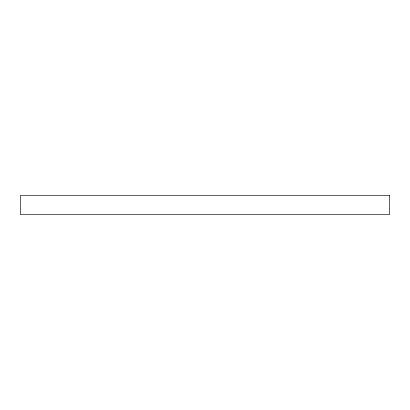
<?xml version="1.0" encoding="UTF-8"?>
<svg xmlns="http://www.w3.org/2000/svg" width="410" height="410" viewBox="0 0 410 410"><rect width="100%" height="100%" fill="white"/><g stroke="black" fill="none" stroke-linecap="round" stroke-linejoin="round"><path stroke-width="0.61" d="M389.5 195.37L20.5 195.37L20.5 214.63L389.5 214.63L389.5 195.37"/></g></svg>
